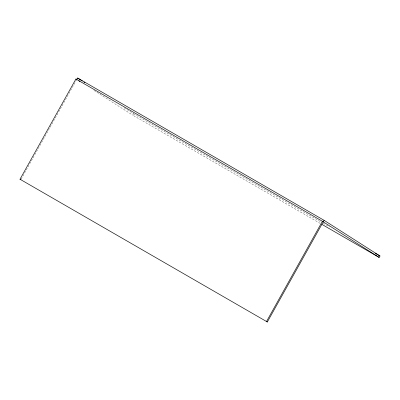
<?xml version="1.0" encoding="UTF-8"?>
<svg xmlns="http://www.w3.org/2000/svg" width="400" height="400" viewBox="0 0 400 400"><rect width="100%" height="100%" fill="white"/><g stroke="black" fill="none" stroke-linecap="round" stroke-linejoin="round"><path stroke-width="0.3" stroke-dasharray="2 1.5" d="M21.155 179.13L76.455 79.99M320.23 223.41L132.665 115.125L133.52 113.695L123.59 107.36M133.52 113.695L321.08 221.985M323.245 223.23L329.73 226.975M94 90.45L132.665 115.125"/><path stroke-width="0.6" d="M324.095 220.325L267.335 321.98L20 179.235L75.905 79.005L76.76 79.445L77.61 78.02L324.095 220.325L380 256L379.145 257.43L321.85 224.35M379.145 257.43L322.39 221.31L266.48 321.54L267.335 321.98M20 179.235L20.855 179.675M75.905 79.005L323.24 221.755M375.135 253.19L380 256M77.61 78.02L82.315 81.02M83.88 82.02L84.925 82.685M78.85 80.78L79.895 81.45"/></g></svg>
